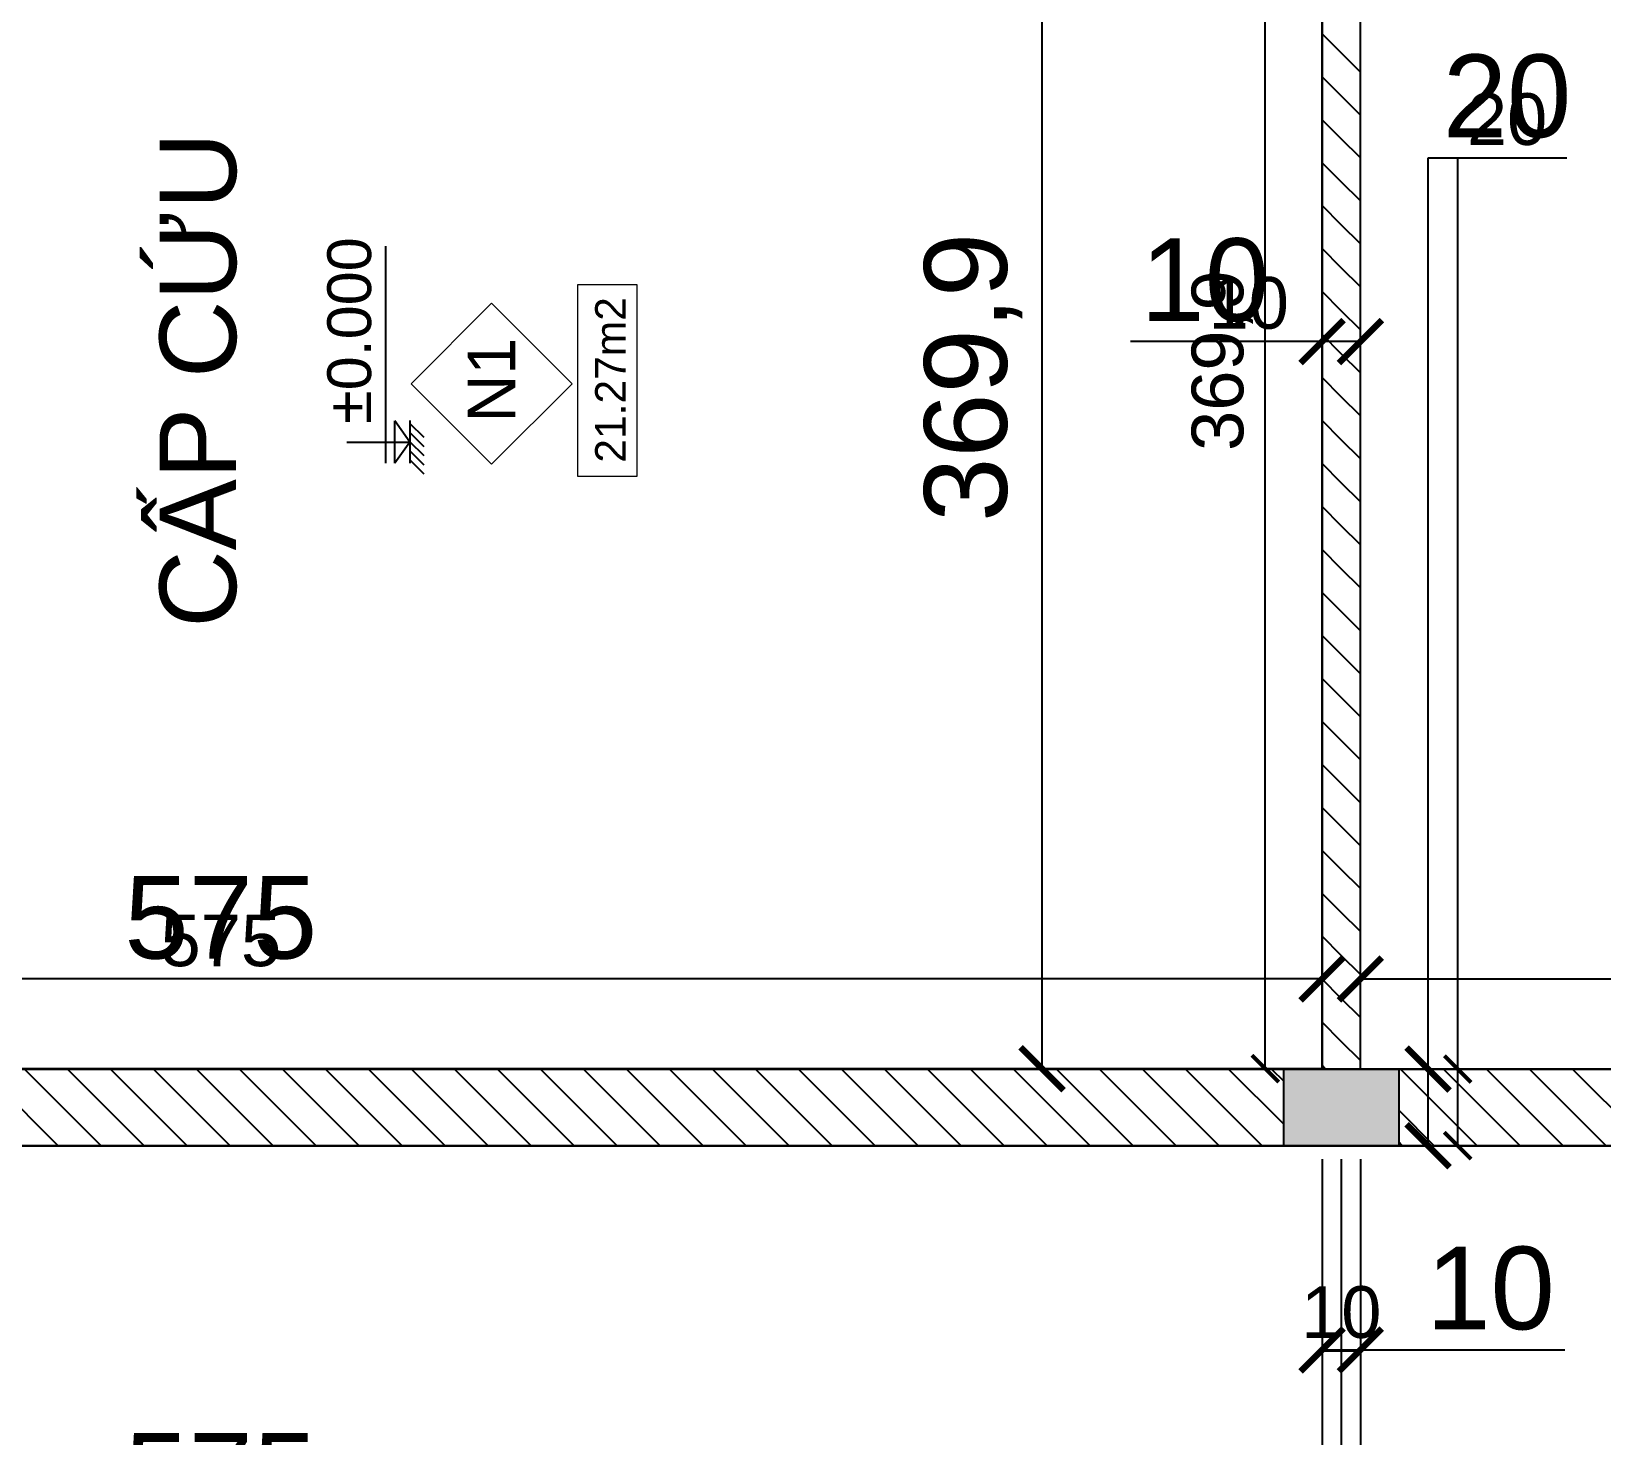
# Model space of a CAD drawing. Header units: millimetres. Extents: x -26398 to 135532, y -376633 to 43268.
# Drawn here: x 8495.1 to 8905, y -358950.7 to -358583.9 of the extents above; entities that cross this region are included whole.
import ezdxf
from ezdxf.enums import TextEntityAlignment as Align

# ---------------------------------------------------------------- set-up
doc = ezdxf.new("R2010")
doc.units = ezdxf.units.MM
for name, color, linetype in [('0 @ 5', 7, 'Continuous'), ('0 @ 8', 7, 'Continuous'), ('A5-KICHTHUOC', 251, 'Continuous'), ('TƯỜNG', 52, 'Continuous'), ('TƯỜNG @ 5', 52, 'Continuous'), ('TƯỜNG @ 8', 52, 'Continuous')]:
    doc.layers.add(name, color=color, linetype=linetype)
doc.layers.add('A6-GHICHU', color=147, linetype='Continuous', lineweight=20)
doc.styles.add('GHICHU35', font='', dxfattribs={"width": 0.9, "height": 350})
doc.styles.get("Standard").update_dxf_attribs({"font": 'arial.ttf'})
doc.styles.add('TUANH', font='')
doc.styles.get('GHICHU35').set_extended_font_data('VNI-Helve')
doc.styles.get('TUANH').set_extended_font_data('VNI-Helve-Condense', bold=True)
doc.dimstyles.new('SCALE dimmatbang', dxfattribs={"dimscale": 70, "dimtxt": 2.7, "dimasz": 1.4, "dimexe": 1.7, "dimexo": 0.7, "dimtad": 1, "dimtoh": 1, "dimdec": 1, "dimtxsty": 'Standard', "dimblk": 'ARCHTICK', "dimcen": 2.5, "dimclrd": 1, "dimclre": 256, "dimadec": 0, "dimazin": 0, "dimtfac": 1, "dimtdec": 1, "dimtmove": 0, "dimatfit": 3, "dimfxl": 1, "dimarcsym": 0})

# ---------------------------------------------------------------- blocks, each defined once
blk = doc.blocks.new('1-cote nen')
for p, q in [((-1.8, 267.2), (-1.8, 0)), ((-91.4, 101.9), (827.5, 101.9)), ((-1.8, 0), (-91.4, 62.9)), ((-91.4, 62.9), (87.7, 62.9)), ((89.6, 0), (-91.4, 0)), ((-1.8, 0), (87.7, 62.9)), ((-137.3, -60), (-77.3, 0)), ((-98.7, -60), (-38.7, 0)), ((-60, -60), (0, 0)), ((-21.3, -60), (38.7, 0)), ((17.3, -60), (77.3, 0))]:
    blk.add_line(p, q)
at = {"ltscale": 50, "style": 'GHICHU35', "width": 0.9}
blk.add_attdef('%%P0.000', (75.5, 163.9), '', height=187.5, dxfattribs=at)
blk = doc.blocks.new('_ArchTick')
at = {"color": 0, "linetype": 'ByBlock', "const_width": 0.15}
blk.add_lwpolyline([(-0.5, -0.5), (0.5, 0.5)], dxfattribs=at)
blk = doc.blocks.new('*D7878')
at = {"color": 1, "lineweight": -2, "transparency": 16777216}
for p, q in [((8859.72, -358854.95), (8859.72, -358616.95)), ((8859.72, -358616.95), (8895.96, -358616.95)), ((8859.72, -358874.95), (8859.72, -358854.95))]:
    blk.add_line(p, q, dxfattribs=at)
at = {"lineweight": -2, "transparency": 16777216}
for p, q in [((8858.3, -358854.95), (8873.32, -358854.95)), ((8858.3, -358874.95), (8873.32, -358874.95))]:
    blk.add_line(p, q, dxfattribs=at)
at = {"layer": 'DEFPOINTS', "color": 0, "transparency": 16777216}
for p in [(8852.7, -358854.95), (8859.72, -358854.95), (8852.7, -358874.95)]:
    blk.add_point(p, dxfattribs=at)
at = {"color": 1, "lineweight": -2, "transparency": 16777216, "xscale": 11.2, "yscale": 11.2, "zscale": 11.2}
for p, rotation in [((8859.72, -358854.95), 90), ((8859.72, -358874.95), 270)]:
    blk.add_blockref('_ArchTick', p, dxfattribs=dict(at, rotation=rotation))
at = {"color": 0, "transparency": 16777216, "insert": (8880.34, -358600.92), "char_height": 21.6, "attachment_point": 5}
blk.add_mtext('20', dxfattribs=at)
blk = doc.blocks.new('*D7879')
at = {"color": 1, "lineweight": -2, "transparency": 16777216}
for p, q in [((8867.45, -358854.95), (8867.45, -358616.95)), ((8867.45, -358616.95), (8890.1, -358616.95)), ((8867.45, -358874.95), (8867.45, -358854.95))]:
    blk.add_line(p, q, dxfattribs=at)
at = {"lineweight": -2, "transparency": 16777216}
for p, q in [((8856.2, -358854.95), (8875.95, -358854.95)), ((8856.2, -358874.95), (8875.95, -358874.95))]:
    blk.add_line(p, q, dxfattribs=at)
at = {"layer": 'DEFPOINTS', "color": 0, "transparency": 16777216}
for p in [(8852.7, -358854.95), (8867.45, -358854.95), (8852.7, -358874.95)]:
    blk.add_point(p, dxfattribs=at)
at = {"color": 1, "lineweight": -2, "transparency": 16777216, "xscale": 7, "yscale": 7, "zscale": 7}
for p, rotation in [((8867.45, -358854.95), 90), ((8867.45, -358874.95), 270)]:
    blk.add_blockref('_ArchTick', p, dxfattribs=dict(at, rotation=rotation))
at = {"color": 0, "transparency": 16777216, "insert": (8880.34, -358606.93), "char_height": 13.5, "attachment_point": 5}
blk.add_mtext('20', dxfattribs=at)
blk = doc.blocks.new('*D7910')
at = {"lineweight": -2, "transparency": 16777216}
for p, q in [((8257.05, -358849.25), (8257.05, -358817.81)), ((8832.05, -358849.25), (8832.05, -358817.81))]:
    blk.add_line(p, q, dxfattribs=at)
at = {"color": 1, "lineweight": -2, "transparency": 16777216}
blk.add_line((8832.05, -358831.41), (8257.05, -358831.41), dxfattribs=at)
at = {"layer": 'DEFPOINTS', "color": 0, "transparency": 16777216}
for p in [(8257.05, -358831.41), (8257.05, -358854.85), (8832.05, -358854.85)]:
    blk.add_point(p, dxfattribs=at)
at = {"color": 1, "lineweight": -2, "transparency": 16777216, "xscale": 11.2, "yscale": 11.2, "zscale": 11.2, "rotation": 180}
blk.add_blockref('_ArchTick', (8257.05, -358831.41), dxfattribs=at)
at = {"color": 1, "lineweight": -2, "transparency": 16777216, "xscale": 11.2, "yscale": 11.2, "zscale": 11.2}
blk.add_blockref('_ArchTick', (8832.05, -358831.41), dxfattribs=at)
at = {"color": 0, "transparency": 16777216, "insert": (8544.55, -358815.43), "char_height": 21.6, "attachment_point": 5}
blk.add_mtext('575', dxfattribs=at)
blk = doc.blocks.new('*D7911')
at = {"lineweight": -2, "transparency": 16777216}
for p, q in [((8257.05, -358851.35), (8257.05, -358822.91)), ((8832.05, -358851.35), (8832.05, -358822.91))]:
    blk.add_line(p, q, dxfattribs=at)
at = {"color": 1, "lineweight": -2, "transparency": 16777216}
blk.add_line((8832.05, -358831.41), (8257.05, -358831.41), dxfattribs=at)
at = {"layer": 'DEFPOINTS', "color": 0, "transparency": 16777216}
for p in [(8257.05, -358831.41), (8257.05, -358854.85), (8832.05, -358854.85)]:
    blk.add_point(p, dxfattribs=at)
at = {"color": 1, "lineweight": -2, "transparency": 16777216, "xscale": 7, "yscale": 7, "zscale": 7, "rotation": 180}
blk.add_blockref('_ArchTick', (8257.05, -358831.41), dxfattribs=at)
at = {"color": 1, "lineweight": -2, "transparency": 16777216, "xscale": 7, "yscale": 7, "zscale": 7}
blk.add_blockref('_ArchTick', (8832.05, -358831.41), dxfattribs=at)
at = {"color": 0, "transparency": 16777216, "insert": (8544.55, -358821.42), "char_height": 13.5, "attachment_point": 5}
blk.add_mtext('575', dxfattribs=at)
blk = doc.blocks.new('*D7912')
at = {"lineweight": -2, "transparency": 16777216}
for p, q in [((8826.45, -358484.95), (8745.35, -358484.95)), ((8826.45, -358854.85), (8745.35, -358854.85))]:
    blk.add_line(p, q, dxfattribs=at)
at = {"color": 1, "lineweight": -2, "transparency": 16777216}
blk.add_line((8758.95, -358854.85), (8758.95, -358484.95), dxfattribs=at)
at = {"layer": 'DEFPOINTS', "color": 0, "transparency": 16777216}
for p in [(8758.95, -358484.95), (8832.05, -358484.95), (8832.05, -358854.85)]:
    blk.add_point(p, dxfattribs=at)
at = {"color": 1, "lineweight": -2, "transparency": 16777216, "xscale": 11.2, "yscale": 11.2, "zscale": 11.2}
for p, rotation in [((8758.95, -358484.95), 90), ((8758.95, -358854.85), 270)]:
    blk.add_blockref('_ArchTick', p, dxfattribs=dict(at, rotation=rotation))
at = {"color": 0, "transparency": 16777216, "insert": (8740.97, -358674.29), "char_height": 21.6, "attachment_point": 5, "rotation": 90}
blk.add_mtext('369,9', dxfattribs=at)
blk = doc.blocks.new('*D7913')
at = {"lineweight": -2, "transparency": 16777216}
for p, q in [((8828.55, -358484.95), (8808.73, -358484.95)), ((8828.55, -358854.85), (8808.73, -358854.85))]:
    blk.add_line(p, q, dxfattribs=at)
at = {"color": 1, "lineweight": -2, "transparency": 16777216}
blk.add_line((8817.23, -358854.85), (8817.23, -358484.95), dxfattribs=at)
at = {"layer": 'DEFPOINTS', "color": 0, "transparency": 16777216}
for p in [(8817.23, -358484.95), (8832.05, -358484.95), (8832.05, -358854.85)]:
    blk.add_point(p, dxfattribs=at)
at = {"color": 1, "lineweight": -2, "transparency": 16777216, "xscale": 7, "yscale": 7, "zscale": 7}
for p, rotation in [((8817.23, -358484.95), 90), ((8817.23, -358854.85), 270)]:
    blk.add_blockref('_ArchTick', p, dxfattribs=dict(at, rotation=rotation))
at = {"color": 0, "transparency": 16777216, "insert": (8805.99, -358669.9), "char_height": 13.5, "attachment_point": 5, "rotation": 90}
blk.add_mtext('369,9', dxfattribs=at)
blk = doc.blocks.new('*D7914')
at = {"layer": 'DEFPOINTS', "color": 0, "transparency": 16777216}
for p in [(9132.05, -358831.41), (8842.05, -358854.95), (9132.05, -358854.95)]:
    blk.add_point(p, dxfattribs=at)
at = {"layer": 'TƯỜNG', "lineweight": -2, "transparency": 16777216}
for p, q in [((8842.05, -358849.35), (8842.05, -358817.81)), ((9132.05, -358849.35), (9132.05, -358817.81))]:
    blk.add_line(p, q, dxfattribs=at)
at = {"layer": 'TƯỜNG', "color": 1, "lineweight": -2, "transparency": 16777216}
blk.add_line((8842.05, -358831.41), (9132.05, -358831.41), dxfattribs=at)
at = {"layer": 'TƯỜNG', "color": 1, "lineweight": -2, "transparency": 16777216, "xscale": 11.2, "yscale": 11.2, "zscale": 11.2, "rotation": 180}
blk.add_blockref('_ArchTick', (8842.05, -358831.41), dxfattribs=at)
at = {"layer": 'TƯỜNG', "color": 1, "lineweight": -2, "transparency": 16777216, "xscale": 11.2, "yscale": 11.2, "zscale": 11.2}
blk.add_blockref('_ArchTick', (9132.05, -358831.41), dxfattribs=at)
at = {"layer": 'TƯỜNG', "color": 0, "transparency": 16777216, "insert": (8987.05, -358815.39), "char_height": 21.6, "attachment_point": 5}
blk.add_mtext('290', dxfattribs=at)
blk = doc.blocks.new('*D7915')
at = {"layer": 'DEFPOINTS', "color": 0, "transparency": 16777216}
for p in [(9132.05, -358831.41), (8842.05, -358854.95), (9132.05, -358854.95)]:
    blk.add_point(p, dxfattribs=at)
at = {"layer": 'TƯỜNG', "lineweight": -2, "transparency": 16777216}
for p, q in [((8842.05, -358851.45), (8842.05, -358822.91)), ((9132.05, -358851.45), (9132.05, -358822.91))]:
    blk.add_line(p, q, dxfattribs=at)
at = {"layer": 'TƯỜNG', "color": 1, "lineweight": -2, "transparency": 16777216}
blk.add_line((8842.05, -358831.41), (9132.05, -358831.41), dxfattribs=at)
at = {"layer": 'TƯỜNG', "color": 1, "lineweight": -2, "transparency": 16777216, "xscale": 7, "yscale": 7, "zscale": 7, "rotation": 180}
blk.add_blockref('_ArchTick', (8842.05, -358831.41), dxfattribs=at)
at = {"layer": 'TƯỜNG', "color": 1, "lineweight": -2, "transparency": 16777216, "xscale": 7, "yscale": 7, "zscale": 7}
blk.add_blockref('_ArchTick', (9132.05, -358831.41), dxfattribs=at)
at = {"layer": 'TƯỜNG', "color": 0, "transparency": 16777216, "insert": (8987.05, -358821.4), "char_height": 13.5, "attachment_point": 5}
blk.add_mtext('290', dxfattribs=at)
blk = doc.blocks.new('*D7685')
at = {"lineweight": -2, "transparency": 16777216}
for p, q in [((8832.05, -358672.4), (8832.05, -358651.35)), ((8842.05, -358672.4), (8842.05, -358651.35))]:
    blk.add_line(p, q, dxfattribs=at)
at = {"color": 1, "lineweight": -2, "transparency": 16777216}
for p, q in [((8832.05, -358664.95), (8782.01, -358664.95)), ((8842.05, -358664.95), (8832.05, -358664.95))]:
    blk.add_line(p, q, dxfattribs=at)
at = {"layer": 'DEFPOINTS', "color": 0, "transparency": 16777216}
for p in [(8832.05, -358664.95), (8832.05, -358678), (8842.05, -358678)]:
    blk.add_point(p, dxfattribs=at)
at = {"color": 1, "lineweight": -2, "transparency": 16777216, "xscale": 11.2, "yscale": 11.2, "zscale": 11.2, "rotation": 180}
blk.add_blockref('_ArchTick', (8832.05, -358664.95), dxfattribs=at)
at = {"color": 1, "lineweight": -2, "transparency": 16777216, "xscale": 11.2, "yscale": 11.2, "zscale": 11.2}
blk.add_blockref('_ArchTick', (8842.05, -358664.95), dxfattribs=at)
at = {"color": 0, "transparency": 16777216, "insert": (8801.43, -358648.92), "char_height": 21.6, "attachment_point": 5}
blk.add_mtext('10', dxfattribs=at)
blk = doc.blocks.new('*D7686')
at = {"lineweight": -2, "transparency": 16777216}
for p, q in [((8832.05, -358674.5), (8832.05, -358656.45)), ((8842.05, -358674.5), (8842.05, -358656.45))]:
    blk.add_line(p, q, dxfattribs=at)
at = {"color": 1, "lineweight": -2, "transparency": 16777216}
for p, q in [((8832.05, -358664.95), (8800.77, -358664.95)), ((8842.05, -358664.95), (8832.05, -358664.95))]:
    blk.add_line(p, q, dxfattribs=at)
at = {"layer": 'DEFPOINTS', "color": 0, "transparency": 16777216}
for p in [(8832.05, -358664.95), (8832.05, -358678), (8842.05, -358678)]:
    blk.add_point(p, dxfattribs=at)
at = {"color": 1, "lineweight": -2, "transparency": 16777216, "xscale": 7, "yscale": 7, "zscale": 7, "rotation": 180}
blk.add_blockref('_ArchTick', (8832.05, -358664.95), dxfattribs=at)
at = {"color": 1, "lineweight": -2, "transparency": 16777216, "xscale": 7, "yscale": 7, "zscale": 7}
blk.add_blockref('_ArchTick', (8842.05, -358664.95), dxfattribs=at)
at = {"color": 0, "transparency": 16777216, "insert": (8812.91, -358654.93), "char_height": 13.5, "attachment_point": 5}
blk.add_mtext('10', dxfattribs=at)
blk = doc.blocks.new('*D7749')
at = {"lineweight": -2, "transparency": 16777216}
for p, q in [((8257.05, -358880.55), (8257.05, -358990.54)), ((8832.05, -358880.55), (8832.05, -358990.54))]:
    blk.add_line(p, q, dxfattribs=at)
at = {"color": 1, "lineweight": -2, "transparency": 16777216}
blk.add_line((8257.05, -358976.94), (8832.05, -358976.94), dxfattribs=at)
at = {"layer": 'DEFPOINTS', "color": 0, "transparency": 16777216}
for p in [(8257.05, -358874.95), (8832.05, -358874.95), (8832.05, -358976.94)]:
    blk.add_point(p, dxfattribs=at)
at = {"color": 1, "lineweight": -2, "transparency": 16777216, "xscale": 11.2, "yscale": 11.2, "zscale": 11.2, "rotation": 180}
blk.add_blockref('_ArchTick', (8257.05, -358976.94), dxfattribs=at)
at = {"color": 1, "lineweight": -2, "transparency": 16777216, "xscale": 11.2, "yscale": 11.2, "zscale": 11.2}
blk.add_blockref('_ArchTick', (8832.05, -358976.94), dxfattribs=at)
at = {"color": 0, "transparency": 16777216, "insert": (8544.55, -358960.96), "char_height": 21.6, "attachment_point": 5}
blk.add_mtext('575', dxfattribs=at)
blk = doc.blocks.new('*D7750')
at = {"lineweight": -2, "transparency": 16777216}
for p, q in [((8257.05, -358878.45), (8257.05, -358985.44)), ((8832.05, -358878.45), (8832.05, -358985.44))]:
    blk.add_line(p, q, dxfattribs=at)
at = {"color": 1, "lineweight": -2, "transparency": 16777216}
blk.add_line((8257.05, -358976.94), (8832.05, -358976.94), dxfattribs=at)
at = {"layer": 'DEFPOINTS', "color": 0, "transparency": 16777216}
for p in [(8257.05, -358874.95), (8832.05, -358874.95), (8832.05, -358976.94)]:
    blk.add_point(p, dxfattribs=at)
at = {"color": 1, "lineweight": -2, "transparency": 16777216, "xscale": 7, "yscale": 7, "zscale": 7, "rotation": 180}
blk.add_blockref('_ArchTick', (8257.05, -358976.94), dxfattribs=at)
at = {"color": 1, "lineweight": -2, "transparency": 16777216, "xscale": 7, "yscale": 7, "zscale": 7}
blk.add_blockref('_ArchTick', (8832.05, -358976.94), dxfattribs=at)
at = {"color": 0, "transparency": 16777216, "insert": (8544.55, -358966.95), "char_height": 13.5, "attachment_point": 5}
blk.add_mtext('575', dxfattribs=at)
blk = doc.blocks.new('*D7751')
at = {"lineweight": -2, "transparency": 16777216}
for p, q in [((8842.05, -358880.55), (8842.05, -358990.54)), ((9132.05, -358880.55), (9132.05, -358990.54))]:
    blk.add_line(p, q, dxfattribs=at)
at = {"color": 1, "lineweight": -2, "transparency": 16777216}
blk.add_line((8842.05, -358976.94), (9132.05, -358976.94), dxfattribs=at)
at = {"layer": 'DEFPOINTS', "color": 0, "transparency": 16777216}
for p in [(8842.05, -358874.95), (9132.05, -358874.95), (9132.05, -358976.94)]:
    blk.add_point(p, dxfattribs=at)
at = {"color": 1, "lineweight": -2, "transparency": 16777216, "xscale": 11.2, "yscale": 11.2, "zscale": 11.2, "rotation": 180}
blk.add_blockref('_ArchTick', (8842.05, -358976.94), dxfattribs=at)
at = {"color": 1, "lineweight": -2, "transparency": 16777216, "xscale": 11.2, "yscale": 11.2, "zscale": 11.2}
blk.add_blockref('_ArchTick', (9132.05, -358976.94), dxfattribs=at)
at = {"color": 0, "transparency": 16777216, "insert": (8987.05, -358960.91), "char_height": 21.6, "attachment_point": 5}
blk.add_mtext('290', dxfattribs=at)
blk = doc.blocks.new('*D7752')
at = {"lineweight": -2, "transparency": 16777216}
for p, q in [((8842.05, -358878.45), (8842.05, -358985.44)), ((9132.05, -358878.45), (9132.05, -358985.44))]:
    blk.add_line(p, q, dxfattribs=at)
at = {"color": 1, "lineweight": -2, "transparency": 16777216}
blk.add_line((8842.05, -358976.94), (9132.05, -358976.94), dxfattribs=at)
at = {"layer": 'DEFPOINTS', "color": 0, "transparency": 16777216}
for p in [(8842.05, -358874.95), (9132.05, -358874.95), (9132.05, -358976.94)]:
    blk.add_point(p, dxfattribs=at)
at = {"color": 1, "lineweight": -2, "transparency": 16777216, "xscale": 7, "yscale": 7, "zscale": 7, "rotation": 180}
blk.add_blockref('_ArchTick', (8842.05, -358976.94), dxfattribs=at)
at = {"color": 1, "lineweight": -2, "transparency": 16777216, "xscale": 7, "yscale": 7, "zscale": 7}
blk.add_blockref('_ArchTick', (9132.05, -358976.94), dxfattribs=at)
at = {"color": 0, "transparency": 16777216, "insert": (8987.05, -358966.92), "char_height": 13.5, "attachment_point": 5}
blk.add_mtext('290', dxfattribs=at)
blk = doc.blocks.new('*D7769')
at = {"lineweight": -2, "transparency": 16777216}
for p, q in [((8832.05, -358880.55), (8832.05, -358941.9)), ((8842.05, -358880.55), (8842.05, -358941.9))]:
    blk.add_line(p, q, dxfattribs=at)
at = {"color": 1, "lineweight": -2, "transparency": 16777216}
for p, q in [((8832.05, -358928.3), (8842.05, -358928.3)), ((8842.05, -358928.3), (8895.44, -358928.3))]:
    blk.add_line(p, q, dxfattribs=at)
at = {"layer": 'DEFPOINTS', "color": 0, "transparency": 16777216}
for p in [(8832.05, -358874.95), (8842.05, -358874.95), (8842.05, -358928.3)]:
    blk.add_point(p, dxfattribs=at)
at = {"color": 1, "lineweight": -2, "transparency": 16777216, "xscale": 11.2, "yscale": 11.2, "zscale": 11.2, "rotation": 180}
blk.add_blockref('_ArchTick', (8832.05, -358928.3), dxfattribs=at)
at = {"color": 1, "lineweight": -2, "transparency": 16777216, "xscale": 11.2, "yscale": 11.2, "zscale": 11.2}
blk.add_blockref('_ArchTick', (8842.05, -358928.3), dxfattribs=at)
at = {"color": 0, "transparency": 16777216, "insert": (8876.02, -358912.27), "char_height": 21.6, "attachment_point": 5}
blk.add_mtext('10', dxfattribs=at)
blk = doc.blocks.new('*D7770')
at = {"lineweight": -2, "transparency": 16777216}
for p, q in [((8832.05, -358878.45), (8832.05, -358937)), ((8842.05, -358878.45), (8842.05, -358937))]:
    blk.add_line(p, q, dxfattribs=at)
at = {"color": 1, "lineweight": -2, "transparency": 16777216}
blk.add_line((8832.05, -358928.5), (8842.05, -358928.5), dxfattribs=at)
at = {"layer": 'DEFPOINTS', "color": 0, "transparency": 16777216}
for p in [(8832.05, -358874.95), (8842.05, -358874.95), (8842.05, -358928.5)]:
    blk.add_point(p, dxfattribs=at)
at = {"color": 1, "lineweight": -2, "transparency": 16777216, "xscale": 7, "yscale": 7, "zscale": 7, "rotation": 180}
blk.add_blockref('_ArchTick', (8832.05, -358928.5), dxfattribs=at)
at = {"color": 1, "lineweight": -2, "transparency": 16777216, "xscale": 7, "yscale": 7, "zscale": 7}
blk.add_blockref('_ArchTick', (8842.05, -358928.5), dxfattribs=at)
at = {"color": 0, "transparency": 16777216, "insert": (8837.05, -358918.49), "char_height": 13.5, "attachment_point": 5}
blk.add_mtext('10', dxfattribs=at)
blk = doc.blocks.new('*D7715')
at = {"lineweight": -2, "transparency": 16777216}
for p, q in [((8237.05, -358880.55), (8237.05, -359105.27)), ((8837.05, -358880.55), (8837.05, -359105.27))]:
    blk.add_line(p, q, dxfattribs=at)
at = {"color": 1, "lineweight": -2, "transparency": 16777216}
blk.add_line((8237.05, -359091.67), (8837.05, -359091.67), dxfattribs=at)
at = {"layer": 'DEFPOINTS', "color": 0, "transparency": 16777216}
for p in [(8237.05, -358874.95), (8837.05, -358874.95), (8837.05, -359091.67)]:
    blk.add_point(p, dxfattribs=at)
at = {"color": 1, "lineweight": -2, "transparency": 16777216, "xscale": 11.2, "yscale": 11.2, "zscale": 11.2, "rotation": 180}
blk.add_blockref('_ArchTick', (8237.05, -359091.67), dxfattribs=at)
at = {"color": 1, "lineweight": -2, "transparency": 16777216, "xscale": 11.2, "yscale": 11.2, "zscale": 11.2}
blk.add_blockref('_ArchTick', (8837.05, -359091.67), dxfattribs=at)
at = {"color": 0, "transparency": 16777216, "insert": (8537.05, -359075.64), "char_height": 21.6, "attachment_point": 5}
blk.add_mtext('600', dxfattribs=at)
blk = doc.blocks.new('*D7716')
at = {"lineweight": -2, "transparency": 16777216}
for p, q in [((8237.05, -358878.45), (8237.05, -359100.17)), ((8837.05, -358878.45), (8837.05, -359100.17))]:
    blk.add_line(p, q, dxfattribs=at)
at = {"color": 1, "lineweight": -2, "transparency": 16777216}
blk.add_line((8237.05, -359091.67), (8837.05, -359091.67), dxfattribs=at)
at = {"layer": 'DEFPOINTS', "color": 0, "transparency": 16777216}
for p in [(8237.05, -358874.95), (8837.05, -358874.95), (8837.05, -359091.67)]:
    blk.add_point(p, dxfattribs=at)
at = {"color": 1, "lineweight": -2, "transparency": 16777216, "xscale": 7, "yscale": 7, "zscale": 7, "rotation": 180}
blk.add_blockref('_ArchTick', (8237.05, -359091.67), dxfattribs=at)
at = {"color": 1, "lineweight": -2, "transparency": 16777216, "xscale": 7, "yscale": 7, "zscale": 7}
blk.add_blockref('_ArchTick', (8837.05, -359091.67), dxfattribs=at)
at = {"color": 0, "transparency": 16777216, "insert": (8537.05, -359081.65), "char_height": 13.5, "attachment_point": 5}
blk.add_mtext('600', dxfattribs=at)
blk = doc.blocks.new('*D7717')
at = {"lineweight": -2, "transparency": 16777216}
for p, q in [((8837.05, -358880.55), (8837.05, -359105.27)), ((9137.05, -358880.55), (9137.05, -359105.27))]:
    blk.add_line(p, q, dxfattribs=at)
at = {"color": 1, "lineweight": -2, "transparency": 16777216}
blk.add_line((8837.05, -359091.67), (9137.05, -359091.67), dxfattribs=at)
at = {"layer": 'DEFPOINTS', "color": 0, "transparency": 16777216}
for p in [(8837.05, -358874.95), (9137.05, -358874.95), (9137.05, -359091.67)]:
    blk.add_point(p, dxfattribs=at)
at = {"color": 1, "lineweight": -2, "transparency": 16777216, "xscale": 11.2, "yscale": 11.2, "zscale": 11.2, "rotation": 180}
blk.add_blockref('_ArchTick', (8837.05, -359091.67), dxfattribs=at)
at = {"color": 1, "lineweight": -2, "transparency": 16777216, "xscale": 11.2, "yscale": 11.2, "zscale": 11.2}
blk.add_blockref('_ArchTick', (9137.05, -359091.67), dxfattribs=at)
at = {"color": 0, "transparency": 16777216, "insert": (8987.05, -359075.63), "char_height": 21.6, "attachment_point": 5}
blk.add_mtext('300', dxfattribs=at)
blk = doc.blocks.new('*D7718')
at = {"lineweight": -2, "transparency": 16777216}
for p, q in [((8837.05, -358878.45), (8837.05, -359100.17)), ((9137.05, -358878.45), (9137.05, -359100.17))]:
    blk.add_line(p, q, dxfattribs=at)
at = {"color": 1, "lineweight": -2, "transparency": 16777216}
blk.add_line((8837.05, -359091.67), (9137.05, -359091.67), dxfattribs=at)
at = {"layer": 'DEFPOINTS', "color": 0, "transparency": 16777216}
for p in [(8837.05, -358874.95), (9137.05, -358874.95), (9137.05, -359091.67)]:
    blk.add_point(p, dxfattribs=at)
at = {"color": 1, "lineweight": -2, "transparency": 16777216, "xscale": 7, "yscale": 7, "zscale": 7, "rotation": 180}
blk.add_blockref('_ArchTick', (8837.05, -359091.67), dxfattribs=at)
at = {"color": 1, "lineweight": -2, "transparency": 16777216, "xscale": 7, "yscale": 7, "zscale": 7}
blk.add_blockref('_ArchTick', (9137.05, -359091.67), dxfattribs=at)
at = {"color": 0, "transparency": 16777216, "insert": (8987.05, -359081.65), "char_height": 13.5, "attachment_point": 5}
blk.add_mtext('300', dxfattribs=at)
blk = doc.blocks.new('*U9181')
at = {"layer": '0 @ 5'}
dim = blk.add_linear_dim(base=(8867.45, -358854.95), p1=(8852.7, -358874.95), p2=(8852.7, -358854.95), angle=90, dimstyle='SCALE dimmatbang', override={"dimscale": 5, "dimtix": 0, "dimtofl": 1, "dimtmove": 0, "dimatfit": 3}, dxfattribs=at)
dim.commit()
dim.dimension.update_dxf_attribs({"geometry": '*D7879', "text_midpoint": (8880.34, -358616.95), "dimtype": 128})
at = {"layer": '0 @ 8'}
dim = blk.add_linear_dim(base=(8859.72, -358854.95), p1=(8852.7, -358874.95), p2=(8852.7, -358854.95), angle=90, dimstyle='SCALE dimmatbang', override={"dimscale": 8, "dimtix": 0, "dimtofl": 1, "dimtmove": 0, "dimatfit": 3}, dxfattribs=at)
dim.commit()
dim.dimension.update_dxf_attribs({"geometry": '*D7878', "text_midpoint": (8880.34, -358616.95), "dimtype": 128})
blk = doc.blocks.new('*U9250')
at = {"layer": '0 @ 5'}
dim = blk.add_linear_dim(base=(8257.05, -358831.41), p1=(8832.05, -358854.85), p2=(8257.05, -358854.85), angle=180, dimstyle='SCALE dimmatbang', override={"dimscale": 5, "dimtix": 0, "dimtofl": 1, "dimtmove": 0, "dimatfit": 3}, dxfattribs=at)
dim.commit()
dim.dimension.update_dxf_attribs({"geometry": '*D7911', "text_midpoint": (8544.55, -358821.42)})
at = {"layer": '0 @ 8'}
dim = blk.add_linear_dim(base=(8257.05, -358831.41), p1=(8832.05, -358854.85), p2=(8257.05, -358854.85), angle=180, dimstyle='SCALE dimmatbang', override={"dimscale": 8, "dimtix": 0, "dimtofl": 1, "dimtmove": 0, "dimatfit": 3}, dxfattribs=at)
dim.commit()
dim.dimension.update_dxf_attribs({"geometry": '*D7910', "text_midpoint": (8544.55, -358815.43)})
blk = doc.blocks.new('*U9251')
at = {"layer": '0 @ 5'}
dim = blk.add_linear_dim(base=(8817.23, -358484.95), p1=(8832.05, -358854.85), p2=(8832.05, -358484.95), angle=90, dimstyle='SCALE dimmatbang', override={"dimscale": 5, "dimtix": 0, "dimtofl": 1, "dimtmove": 0, "dimatfit": 3}, dxfattribs=at)
dim.commit()
dim.dimension.update_dxf_attribs({"geometry": '*D7913', "text_midpoint": (8805.99, -358669.9)})
at = {"layer": '0 @ 8'}
dim = blk.add_linear_dim(base=(8758.95, -358484.95), p1=(8832.05, -358854.85), p2=(8832.05, -358484.95), angle=90, dimstyle='SCALE dimmatbang', override={"dimscale": 8, "dimtix": 0, "dimtofl": 1, "dimtmove": 0, "dimatfit": 3}, dxfattribs=at)
dim.commit()
dim.dimension.update_dxf_attribs({"geometry": '*D7912', "text_midpoint": (8758.95, -358674.29), "dimtype": 128})
blk = doc.blocks.new('*U9252')
at = {"layer": 'TƯỜNG @ 5'}
dim = blk.add_linear_dim(base=(9132.05, -358831.41), p1=(8842.05, -358854.95), p2=(9132.05, -358854.95), angle=180, dimstyle='SCALE dimmatbang', override={"dimscale": 5, "dimtix": 0, "dimtofl": 1, "dimtmove": 0, "dimatfit": 3}, dxfattribs=at)
dim.commit()
dim.dimension.update_dxf_attribs({"geometry": '*D7915', "text_midpoint": (8987.05, -358821.4)})
at = {"layer": 'TƯỜNG @ 8'}
dim = blk.add_linear_dim(base=(9132.05, -358831.41), p1=(8842.05, -358854.95), p2=(9132.05, -358854.95), angle=180, dimstyle='SCALE dimmatbang', override={"dimscale": 8, "dimtix": 0, "dimtofl": 1, "dimtmove": 0, "dimatfit": 3}, dxfattribs=at)
dim.commit()
dim.dimension.update_dxf_attribs({"geometry": '*D7914', "text_midpoint": (8987.05, -358815.39)})
blk = doc.blocks.new('*U9285')
at = {"layer": '0 @ 5'}
dim = blk.add_linear_dim(base=(8832.05, -358664.95), p1=(8842.05, -358678), p2=(8832.05, -358678), angle=180, dimstyle='SCALE dimmatbang', override={"dimscale": 5, "dimtix": 0, "dimtofl": 1, "dimtmove": 0, "dimatfit": 3}, dxfattribs=at)
dim.commit()
dim.dimension.update_dxf_attribs({"geometry": '*D7686', "text_midpoint": (8812.91, -358654.93)})
at = {"layer": '0 @ 8'}
dim = blk.add_linear_dim(base=(8832.05, -358664.95), p1=(8842.05, -358678), p2=(8832.05, -358678), angle=180, dimstyle='SCALE dimmatbang', override={"dimscale": 8, "dimtix": 0, "dimtofl": 1, "dimtmove": 0, "dimatfit": 3}, dxfattribs=at)
dim.commit()
dim.dimension.update_dxf_attribs({"geometry": '*D7685', "text_midpoint": (8801.43, -358648.92)})
blk = doc.blocks.new('*U9299')
at = {"layer": '0 @ 5'}
dim = blk.add_linear_dim(base=(8832.05, -358976.94), p1=(8257.05, -358874.95), p2=(8832.05, -358874.95), angle=180, dimstyle='SCALE dimmatbang', override={"dimscale": 5, "dimtix": 0, "dimtofl": 1, "dimtmove": 0, "dimatfit": 3}, dxfattribs=at)
dim.commit()
dim.dimension.update_dxf_attribs({"geometry": '*D7750', "text_midpoint": (8544.55, -358966.95)})
at = {"layer": '0 @ 8'}
dim = blk.add_linear_dim(base=(8832.05, -358976.94), p1=(8257.05, -358874.95), p2=(8832.05, -358874.95), angle=180, dimstyle='SCALE dimmatbang', override={"dimscale": 8, "dimtix": 0, "dimtofl": 1, "dimtmove": 0, "dimatfit": 3}, dxfattribs=at)
dim.commit()
dim.dimension.update_dxf_attribs({"geometry": '*D7749', "text_midpoint": (8544.55, -358960.96)})
blk = doc.blocks.new('*U9300')
at = {"layer": '0 @ 5'}
dim = blk.add_linear_dim(base=(9132.05, -358976.94), p1=(8842.05, -358874.95), p2=(9132.05, -358874.95), angle=180, dimstyle='SCALE dimmatbang', override={"dimscale": 5, "dimtix": 0, "dimtofl": 1, "dimtmove": 0, "dimatfit": 3}, dxfattribs=at)
dim.commit()
dim.dimension.update_dxf_attribs({"geometry": '*D7752', "text_midpoint": (8987.05, -358966.92)})
at = {"layer": '0 @ 8'}
dim = blk.add_linear_dim(base=(9132.05, -358976.94), p1=(8842.05, -358874.95), p2=(9132.05, -358874.95), angle=180, dimstyle='SCALE dimmatbang', override={"dimscale": 8, "dimtix": 0, "dimtofl": 1, "dimtmove": 0, "dimatfit": 3}, dxfattribs=at)
dim.commit()
dim.dimension.update_dxf_attribs({"geometry": '*D7751', "text_midpoint": (8987.05, -358960.91)})
blk = doc.blocks.new('*U9309')
at = {"layer": '0 @ 5'}
dim = blk.add_linear_dim(base=(8842.05, -358928.5), p1=(8832.05, -358874.95), p2=(8842.05, -358874.95), angle=180, dimstyle='SCALE dimmatbang', override={"dimscale": 5, "dimtix": 0, "dimtofl": 1, "dimtmove": 0, "dimatfit": 3}, dxfattribs=at)
dim.commit()
dim.dimension.update_dxf_attribs({"geometry": '*D7770', "text_midpoint": (8837.05, -358928.5), "dimtype": 128})
at = {"layer": '0 @ 8'}
dim = blk.add_linear_dim(base=(8842.05, -358928.3), p1=(8832.05, -358874.95), p2=(8842.05, -358874.95), angle=180, dimstyle='SCALE dimmatbang', override={"dimscale": 8, "dimtix": 0, "dimtofl": 1, "dimtmove": 0, "dimatfit": 3}, dxfattribs=at)
dim.commit()
dim.dimension.update_dxf_attribs({"geometry": '*D7769', "text_midpoint": (8876.02, -358928.3), "dimtype": 128})
blk = doc.blocks.new('*U9318')
at = {"layer": '0 @ 5'}
dim = blk.add_linear_dim(base=(8837.05, -359091.67), p1=(8237.05, -358874.95), p2=(8837.05, -358874.95), angle=180, dimstyle='SCALE dimmatbang', override={"dimscale": 5, "dimtix": 0, "dimtofl": 1, "dimtmove": 0, "dimatfit": 3}, dxfattribs=at)
dim.commit()
dim.dimension.update_dxf_attribs({"geometry": '*D7716', "text_midpoint": (8537.05, -359081.65)})
at = {"layer": '0 @ 8'}
dim = blk.add_linear_dim(base=(8837.05, -359091.67), p1=(8237.05, -358874.95), p2=(8837.05, -358874.95), angle=180, dimstyle='SCALE dimmatbang', override={"dimscale": 8, "dimtix": 0, "dimtofl": 1, "dimtmove": 0, "dimatfit": 3}, dxfattribs=at)
dim.commit()
dim.dimension.update_dxf_attribs({"geometry": '*D7715', "text_midpoint": (8537.05, -359075.64)})
blk = doc.blocks.new('*U9319')
at = {"layer": '0 @ 5'}
dim = blk.add_linear_dim(base=(9137.05, -359091.67), p1=(8837.05, -358874.95), p2=(9137.05, -358874.95), angle=180, dimstyle='SCALE dimmatbang', override={"dimscale": 5, "dimtix": 0, "dimtofl": 1, "dimtmove": 0, "dimatfit": 3}, dxfattribs=at)
dim.commit()
dim.dimension.update_dxf_attribs({"geometry": '*D7718', "text_midpoint": (8987.05, -359081.65)})
at = {"layer": '0 @ 8'}
dim = blk.add_linear_dim(base=(9137.05, -359091.67), p1=(8837.05, -358874.95), p2=(9137.05, -358874.95), angle=180, dimstyle='SCALE dimmatbang', override={"dimscale": 8, "dimtix": 0, "dimtofl": 1, "dimtmove": 0, "dimatfit": 3}, dxfattribs=at)
dim.commit()
dim.dimension.update_dxf_attribs({"geometry": '*D7717', "text_midpoint": (8987.05, -359075.63)})

msp = doc.modelspace()

# ---------------------------------------------------------------- hatches: boundary and pattern name
h = msp.add_hatch(color=1)
h.dxf.hatch_style = 1
h.paths.add_polyline_path([(8822.05, -358874.95), (8852.05, -358874.95), (8852.05, -358854.95), (8822.05, -358854.95)])
at = {"layer": 'TƯỜNG'}
h = msp.add_hatch(dxfattribs=at)
h.set_pattern_fill('ANSI31', color=256, scale=2.5, angle=90)
h.set_pattern_definition([(135, (-202.924, -361103.396), (-5.61266, -5.61266), [])])
h.paths.add_polyline_path([(10837.05, -358854.95), (10837.05, -358874.95), (11027.42, -358874.95), (11027.42, -358854.95)])
h.paths.add_polyline_path([(10817.05, -358484.95), (10817.05, -358854.95), (10837.05, -358854.95), (10837.05, -358484.95)])
h.paths.add_polyline_path([(10637.05, -358854.95), (10452.05, -358854.95), (10452.05, -358874.95), (10817.05, -358874.95), (10817.05, -358854.95)])
h.paths.add_polyline_path([(11057.42, -358854.95), (11057.42, -358874.95), (11237.05, -358874.95), (11237.05, -358854.95)])
h.paths.add_polyline_path([(11237.05, -358854.95), (11237.05, -358874.95), (11417.05, -358874.95), (11417.05, -358854.95)])
h.paths.add_polyline_path([(10052.05, -358854.95), (10052.05, -358874.95), (10422.05, -358874.95), (10422.05, -358854.95)])
h.paths.add_polyline_path([(9452.05, -358854.95), (9452.05, -358874.95), (10022.05, -358874.95), (10022.05, -358854.95)])
h.paths.add_polyline_path([(9152.05, -358854.95), (9152.05, -358874.95), (9422.05, -358874.95), (9422.05, -358860.23), (9416.76, -358854.95)])
h.paths.add_polyline_path([(8852.05, -358854.95), (8852.05, -358873.95), (8853.05, -358874.95), (9122.05, -358874.95), (9122.05, -358854.95)])
h.paths.add_polyline_path([(8257.05, -358854.95), (8257.05, -358874.95), (8822.05, -358874.95), (8822.05, -358855.17), (8821.82, -358854.95)])
h.paths.add_polyline_path([(7936.42, -358854.95), (7437.05, -358854.95), (7437.05, -358874.95), (8237.05, -358874.95), (8237.05, -358854.95), (8042.05, -358854.95)])

# ---------------------------------------------------------------- linework, layer by layer
at = {"linetype": 'Continuous'}
for p, q in [((8822.05, -358855.17), (8821.82, -358854.95)), ((8833.05, -358854.95), (8832.05, -358853.95)), ((8853.05, -358874.95), (8852.05, -358873.95))]:
    msp.add_line(p, q, dxfattribs=at)
for points in [[(8257.05, -358854.85), (8257.05, -358484.95), (8832.05, -358484.95), (8832.05, -358854.85)], [(8852.05, -358854.95), (8852.05, -358874.95), (8822.05, -358874.95), (8822.05, -358854.95)]]:
    msp.add_lwpolyline(points, close=True)
at = {"layer": 'A6-GHICHU', "ltscale": 0.5}
for points in [[(8637.73, -358700.15), (8637.73, -358650.04), (8653.18, -358650.04), (8653.18, -358700.15)], [(8636.26, -358675.97), (8615.24, -358654.95), (8594.23, -358675.97), (8615.24, -358696.98)]]:
    msp.add_lwpolyline(points, close=True, dxfattribs=at)
at = {"layer": 'TƯỜNG'}
for p, q in [((8832.05, -358854.95), (8832.05, -358474.95)), ((8842.05, -358854.95), (8842.05, -358474.95)), ((8837.05, -358589.54), (8832.05, -358584.54)), ((8842.05, -358594.54), (8837.05, -358589.54)), ((8837.05, -358600.77), (8832.05, -358595.77)), ((8842.05, -358605.77), (8837.05, -358600.77)), ((8837.05, -358611.99), (8832.05, -358606.99)), ((8842.05, -358616.99), (8837.05, -358611.99)), ((8837.05, -358623.22), (8832.05, -358618.22)), ((8842.05, -358628.22), (8837.05, -358623.22)), ((8837.05, -358634.44), (8832.05, -358629.44)), ((8842.05, -358639.44), (8837.05, -358634.44)), ((8837.05, -358645.67), (8832.05, -358640.67)), ((8842.05, -358650.67), (8837.05, -358645.67)), ((8837.05, -358656.89), (8832.05, -358651.89)), ((8842.05, -358661.89), (8837.05, -358656.89)), ((8837.05, -358668.12), (8832.05, -358663.12)), ((8842.05, -358673.12), (8837.05, -358668.12)), ((8837.05, -358679.34), (8832.05, -358674.34)), ((8842.05, -358684.34), (8837.05, -358679.34)), ((8837.05, -358690.57), (8832.05, -358685.57)), ((8842.05, -358695.57), (8837.05, -358690.57)), ((8837.05, -358701.8), (8832.05, -358696.8)), ((8842.05, -358706.8), (8837.05, -358701.8)), ((8837.05, -358713.02), (8832.05, -358708.02)), ((8842.05, -358718.02), (8837.05, -358713.02)), ((8837.05, -358724.25), (8832.05, -358719.25)), ((8842.05, -358729.25), (8837.05, -358724.25)), ((8837.05, -358735.47), (8832.05, -358730.47)), ((8842.05, -358740.47), (8837.05, -358735.47)), ((8837.05, -358746.7), (8832.05, -358741.7)), ((8842.05, -358751.7), (8837.05, -358746.7)), ((8837.05, -358757.92), (8832.05, -358752.92)), ((8842.05, -358762.92), (8837.05, -358757.92)), ((8837.05, -358769.15), (8832.05, -358764.15)), ((8842.05, -358774.15), (8837.05, -358769.15)), ((8837.05, -358780.37), (8832.05, -358775.37)), ((8842.05, -358785.37), (8837.05, -358780.37)), ((8837.05, -358791.6), (8832.05, -358786.6)), ((8842.05, -358796.6), (8837.05, -358791.6)), ((8837.05, -358802.82), (8832.05, -358797.82)), ((8842.05, -358807.82), (8837.05, -358802.82)), ((8837.05, -358814.05), (8832.05, -358809.05)), ((8842.05, -358819.05), (8837.05, -358814.05)), ((8837.05, -358825.27), (8832.05, -358820.27)), ((8842.05, -358830.27), (8837.05, -358825.27)), ((8837.05, -358836.5), (8832.05, -358831.5)), ((8842.05, -358841.5), (8837.05, -358836.5)), ((8837.05, -358847.72), (8832.05, -358842.72)), ((8842.05, -358852.72), (8837.05, -358847.72)), ((7437.05, -358854.95), (11237.05, -358854.95)), ((10817.05, -358854.95), (8257.05, -358854.95)), ((7437.05, -358874.95), (11237.05, -358874.95)), ((10837.05, -358874.95), (8237.05, -358874.95))]:
    msp.add_line(p, q, dxfattribs=at)

# ---------------------------------------------------------------- block references
for name in ['*U9251', '*U9181', '*U9285', '*U9250', '*U9318', '*U9299', '*U9309', '*U9319', '*U9300']:
    msp.add_blockref(name, (0, 0))
at = {"layer": 'A5-KICHTHUOC', "ltscale": 0.5}
ref = msp.add_blockref('1-cote nen', (8593.91, -358691.09), dxfattribs=dict(at, xscale=0.06173531862781489, yscale=0.06173531862781489, zscale=0.06173531862781489, rotation=90))
ref.add_attrib('%%P0.000', '%%P0.000', (8583.79, -358686.43), dxfattribs={"layer": '0', "color": 4, "ltscale": 50, "height": 11.432, "rotation": 90})
at = {"layer": 'TƯỜNG'}
msp.add_blockref('*U9252', (0, 0), dxfattribs=at)

# ---------------------------------------------------------------- texts
msp.add_text('CẤP CỨU', height=20, rotation=90).set_placement((8538.56, -358674.95), align=Align.MIDDLE_CENTER)
at = {"layer": 'A6-GHICHU', "ltscale": 0.5, "attachment_point": 5, "rotation": 90, "style": 'TUANH'}
for s, insert, char_height in [('{\\fArial|b0|i0|c163|p34;21.27\\fArial|b0|i0|c0|p34;m2}', (8646.26, -358674.96), 7.9559), ('{\\fArial|b0|i0|c0|p34;N1}', (8615.22, -358675.03), 12.3835)]:
    msp.add_mtext(s, dxfattribs=dict(at, insert=insert, char_height=char_height))

doc.saveas('drawing.dxf')
